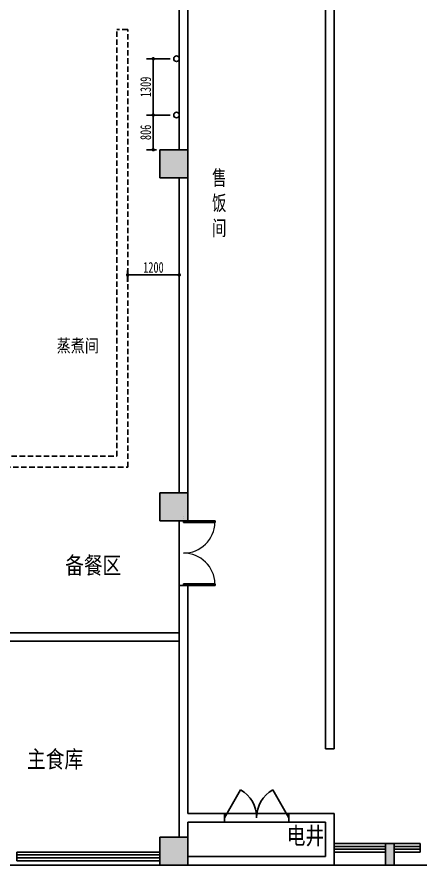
# Model space of a CAD drawing. Header units: inches. Extents: x 871252 to 1312932, y -88801 to 86720.
# Drawn here: x 1070068 to 1079443, y -62328 to -42617 of the extents above; entities that cross this region are included whole.
import ezdxf

# ---------------------------------------------------------------- set-up
doc = ezdxf.new("R2010")
doc.units = ezdxf.units.IN
doc.header["$MEASUREMENT"] = 0
doc.linetypes.add('DASH', pattern=[0.35, 0.25, -0.1])
doc.linetypes.add('HIDDEN', pattern=[0.375, 0.25, -0.125])
for name, color, linetype in [('COLUMN', 6, 'Continuous'), ('CURTWALL', 4, 'Continuous'), ('PUB_HATCH', 8, 'Continuous'), ('PUB_TEXT', 151, 'Continuous'), ('ROOM_NAME', 7, 'Continuous'), ('STAIR', 6, 'Continuous'), ('WALL', 7, 'Continuous'), ('WINDOW', 3, 'Continuous'), ('供排水', 4, 'Continuous'), ('电位', 1, 'Continuous')]:
    doc.layers.add(name, color=color, linetype=linetype)
doc.styles.get("Standard").update_dxf_attribs({"font": '', "width": 0.7, "height": 250})
doc.styles.add('宋体', font='', dxfattribs={"width": 0.8})
doc.styles.get('Standard').set_extended_font_data('NSimSun')
doc.styles.get('宋体').set_extended_font_data('NSimSun')
doc.dimstyles.new('电路', dxfattribs={"dimscale": 80, "dimtxt": 2.5, "dimasz": 1, "dimexe": 2, "dimexo": 1, "dimtad": 1, "dimdec": 0, "dimtxsty": 'Standard', "dimblk": 'DOT', "dimcen": 1, "dimclrd": 6, "dimclre": 6, "dimclrt": 6, "dimadec": 0, "dimazin": 0, "dimtfac": 1, "dimtdec": 0, "dimtmove": 0, "dimatfit": 3, "dimfxl": 0, "dimarcsym": 0})

# ---------------------------------------------------------------- blocks, each defined once
blk = doc.blocks.new('$TCHSYS$WIN2D')
for p, q in [((-0.5, 0.5), (0.5, 0.5)), ((-0.5, 0.5), (-0.5, -0.5)), ((0.5, 0.5), (0.5, -0.5)), ((0.5, 0.1667), (-0.5, 0.1667)), ((0.5, -0.1667), (-0.5, -0.1667)), ((-0.5, -0.5), (0.5, -0.5))]:
    blk.add_line(p, q)
blk = doc.blocks.new('$DorLib2D$00000231')
at = {"color": 0}
for p, q in [((-0.5, 0), (-0.25, 0.433)), ((0.5, 0), (0.25, 0.433))]:
    blk.add_line(p, q, dxfattribs=at)
for centre, start, end in [((-0.5, 0), 0, 60), ((0.5, 0), 120, 180)]:
    blk.add_arc(centre, 0.5, start, end, dxfattribs=at)
blk = doc.blocks.new('$DorLib2D$00000002')
for p, q in [((-0.5, 0), (-0.5, 0.4875)), ((-0.475, 0.4875), (-0.5, 0.4875)), ((-0.475, 0), (-0.475, 0.4875)), ((0.475, 0), (0.475, 0.4875)), ((0.475, 0.4875), (0.5, 0.4875)), ((0.5, 0), (0.5, 0.4875)), ((-0.5, 0), (-0.475, 0)), ((0.5, 0), (0.475, 0))]:
    blk.add_line(p, q)
at = {"lineweight": 13}
for centre, start, end in [((-0.4875, 0), 0, 88.53072), ((0.4875, 0), 91.46928, 180)]:
    blk.add_arc(centre, 0.4875, start, end, dxfattribs=at)
blk = doc.blocks.new('_DOT')
at = {"color": 0, "linetype": 'ByBlock'}
blk.add_line((-0.5, 0), (-1, 0), dxfattribs=at)
at = {"color": 0, "linetype": 'ByBlock', "const_width": 0.5}
blk.add_lwpolyline([(-0.25, 0, 1), (0.25, 0, 1)], format="xyb", close=True, dxfattribs=at)
blk = doc.blocks.new('*D433')
at = {"layer": 'Defpoints', "color": 0, "transparency": 16777216}
for p in [(1073238, -44896), (1073713, -44896), (1073393, -45703)]:
    blk.add_point(p, dxfattribs=at)
at = {"layer": '电位', "color": 6, "lineweight": -2, "transparency": 16777216}
for p, q in [((1073633, -44896), (1073078, -44896)), ((1073238, -45623), (1073238, -44976)), ((1073313, -45703), (1073078, -45703))]:
    blk.add_line(p, q, dxfattribs=at)
at = {"layer": '电位', "color": 6, "lineweight": -2, "transparency": 16777216, "xscale": 80, "yscale": 80, "zscale": 80}
for p, rotation in [((1073238, -44896), 90), ((1073238, -45703), 270)]:
    blk.add_blockref('_DOT', p, dxfattribs=dict(at, rotation=rotation))
at = {"layer": '电位', "color": 6, "transparency": 16777216, "insert": (1073063, -45299), "char_height": 250, "attachment_point": 5, "rotation": 90}
blk.add_mtext('806', dxfattribs=at)
blk = doc.blocks.new('*D434')
at = {"layer": 'Defpoints', "color": 0, "transparency": 16777216}
for p in [(1073238, -43588), (1073713, -43588), (1073713, -44896)]:
    blk.add_point(p, dxfattribs=at)
at = {"layer": '电位', "color": 6, "lineweight": -2, "transparency": 16777216}
for p, q in [((1073633, -43588), (1073078, -43588)), ((1073238, -44816), (1073238, -43668)), ((1073633, -44896), (1073078, -44896))]:
    blk.add_line(p, q, dxfattribs=at)
at = {"layer": '电位', "color": 6, "lineweight": -2, "transparency": 16777216, "xscale": 80, "yscale": 80, "zscale": 80}
for p, rotation in [((1073238, -43588), 90), ((1073238, -44896), 270)]:
    blk.add_blockref('_DOT', p, dxfattribs=dict(at, rotation=rotation))
at = {"layer": '电位', "color": 6, "transparency": 16777216, "insert": (1073063, -44242), "char_height": 250, "attachment_point": 5, "rotation": 90}
blk.add_mtext('1309', dxfattribs=at)
blk = doc.blocks.new('*D435')
at = {"layer": 'Defpoints', "color": 0, "transparency": 16777216}
for p in [(1072643, -48429), (1073843, -48429), (1073843, -48613)]:
    blk.add_point(p, dxfattribs=at)
at = {"layer": '电位', "color": 6, "lineweight": -2, "transparency": 16777216}
for p, q in [((1072643, -48509), (1072643, -48773)), ((1072723, -48613), (1073763, -48613)), ((1073843, -48509), (1073843, -48773))]:
    blk.add_line(p, q, dxfattribs=at)
at = {"layer": '电位', "color": 6, "lineweight": -2, "transparency": 16777216, "xscale": 80, "yscale": 80, "zscale": 80, "rotation": 180}
blk.add_blockref('_DOT', (1072643, -48613), dxfattribs=at)
at = {"layer": '电位', "color": 6, "lineweight": -2, "transparency": 16777216, "xscale": 80, "yscale": 80, "zscale": 80}
blk.add_blockref('_DOT', (1073843, -48613), dxfattribs=at)
at = {"layer": '电位', "color": 6, "transparency": 16777216, "insert": (1073243, -48438), "char_height": 250, "attachment_point": 5}
blk.add_mtext('1200', dxfattribs=at)

msp = doc.modelspace()

# ---------------------------------------------------------------- hatches: boundary and pattern name
at = {"layer": 'PUB_HATCH'}
for points in [[(1074043.2, -46352.6), (1074043.2, -45702.6), (1073393.2, -45702.6), (1073393.2, -46352.6)], [(1074043.2, -54328), (1074043.2, -53678), (1073393.2, -53678), (1073393.2, -54328)], [(1074043.2, -62328), (1074043.2, -61678), (1073393.2, -61678), (1073393.2, -62328)], [(1078843.2, -62328), (1078843.2, -61828), (1078643.2, -61828), (1078643.2, -62328)]]:
    msp.add_hatch(color=256, dxfattribs=at).paths.add_polyline_path(points)

# ---------------------------------------------------------------- linework, layer by layer
msp.add_lwpolyline([(1058093.2, -62328), (1073393.2, -62328)])
at = {"layer": 'COLUMN'}
for p, q in [((1074043.2, -45702.6), (1073393.2, -45702.6)), ((1073393.2, -45702.6), (1073393.2, -46352.6)), ((1074043.2, -46352.6), (1074043.2, -45702.6)), ((1073393.2, -46352.6), (1074043.2, -46352.6)), ((1074043.2, -53678), (1073393.2, -53678)), ((1073393.2, -53678), (1073393.2, -54328)), ((1074043.2, -54328), (1074043.2, -53678)), ((1073393.2, -54328), (1074043.2, -54328)), ((1074043.2, -61678), (1073393.2, -61678)), ((1073393.2, -61678), (1073393.2, -62328)), ((1074043.2, -62328), (1074043.2, -61678)), ((1078843.2, -61828), (1078643.2, -61828)), ((1078643.2, -61828), (1078643.2, -62328)), ((1078843.2, -62328), (1078843.2, -61828)), ((1073393.2, -62328), (1074043.2, -62328)), ((1078643.2, -62328), (1078843.2, -62328))]:
    msp.add_line(p, q, dxfattribs=at)
at = {"layer": 'CURTWALL'}
for p, q in [((1077443.2, -34328), (1077443.2, -59628)), ((1077243.2, -34528), (1077243.2, -59628))]:
    msp.add_line(p, q, dxfattribs=at)
msp.add_lwpolyline([(1077243.2, -59628), (1077443.2, -59628)], dxfattribs=at)
at = {"layer": 'STAIR'}
msp.add_lwpolyline([(1077443.2, -62328), (1096243.2, -62328)], dxfattribs=at)
at = {"layer": 'WALL'}
for p, q in [((1073843.2, -45702.6), (1073843.2, -39977)), ((1074043.2, -45702.6), (1074043.2, -39977)), ((1073843.2, -53678), (1073843.2, -46352.6)), ((1074043.2, -53678), (1074043.2, -46352.6)), ((1074043.2, -54328), (1073843.2, -54328)), ((1073943.2, -54228), (1073943.2, -54228)), ((1073943.2, -54278), (1073943.2, -54278)), ((1073943.2, -54328), (1073943.2, -54328)), ((1074043.2, -55828), (1073843.2, -55828)), ((1073843.2, -61228), (1073843.2, -55828)), ((1073843.2, -55828), (1074043.2, -55828)), ((1074043.2, -61128), (1074043.2, -55828)), ((1069243.2, -56928), (1073843.2, -56928)), ((1069243.2, -57128), (1073843.2, -57128)), ((1073843.2, -61678), (1073843.2, -61228)), ((1074893.2, -61128), (1074043.2, -61128)), ((1074893.2, -61328), (1074893.2, -61128)), ((1077443.2, -61128), (1076393.2, -61128)), ((1076393.2, -61128), (1076393.2, -61328)), ((1077443.2, -61128), (1077443.2, -61828)), ((1074043.2, -61678), (1074043.2, -61328)), ((1074043.2, -61328), (1074893.2, -61328)), ((1076393.2, -61328), (1077243.2, -61328)), ((1077243.2, -61328), (1077243.2, -61928)), ((1077443.2, -62028), (1077443.2, -61828)), ((1070068.2, -62228), (1070068.2, -62028)), ((1073393.2, -62028), (1073393.2, -62228)), ((1077243.2, -61928), (1077243.2, -62128)), ((1077443.2, -62028), (1077443.2, -62328)), ((1074043.2, -62128), (1077243.2, -62128)), ((1074043.2, -62328), (1077443.2, -62328))]:
    msp.add_line(p, q, dxfattribs=at)
at = {"layer": 'WINDOW'}
for p, q in [((1073843.2, -55828), (1073843.2, -54328)), ((1074893.2, -61128), (1076393.2, -61128)), ((1074893.2, -61328), (1076393.2, -61328))]:
    msp.add_line(p, q, dxfattribs=at)
at = {"layer": '供排水', "linetype": 'HIDDEN', "ltscale": 500}
for p, q in [((1072393.2, -52828), (1072393.2, -42905)), ((1072643.2, -42905), (1072393.2, -42905)), ((1072643.2, -53078), (1072643.2, -42905)), ((1064693.2, -52828), (1072393.2, -52828)), ((1058543.2, -53078), (1072643.2, -53078))]:
    msp.add_line(p, q, dxfattribs=at)
at = {"layer": '供排水'}
for centre in [(1073778.2, -43587.6), (1073778.2, -44896.1)]:
    msp.add_circle(centre, 65.2, dxfattribs=at)

# ---------------------------------------------------------------- block references
at = {"layer": 'WINDOW', "xscale": -1500, "yscale": -1500, "zscale": -1500, "rotation": 90}
msp.add_blockref('$DorLib2D$00000002', (1073943.2, -55078), dxfattribs=at)
at = {"layer": 'WINDOW'}
for name, p, xscale, yscale, zscale in [('$DorLib2D$00000231', (1075643.2, -61228), -1500, 1500, -1500), ('$TCHSYS$WIN2D', (1078043.2, -61928), 1200, 200, 1200), ('$TCHSYS$WIN2D', (1079143.2, -61928), 600, 200, 600), ('$TCHSYS$WIN2D', (1071730.7, -62128), -3325, -200, -3325)]:
    msp.add_blockref(name, p, dxfattribs=dict(at, xscale=xscale, yscale=yscale, zscale=zscale))

# ---------------------------------------------------------------- texts
at = {"layer": 'PUB_TEXT', "width": 0.8}
for s, p in [('备餐区', (1071190.4, -55562.2)), ('主食库', (1070303.1, -60067.1))]:
    msp.add_text(s, height=398.73, dxfattribs=at).set_placement(p)
at = {"layer": 'PUB_TEXT', "color": 6, "linetype": 'DASH', "width": 0.8}
msp.add_text('电井', height=398.73, dxfattribs=at).set_placement((1076342.4, -61846.6))
at = {"layer": 'ROOM_NAME', "style": '宋体', "width": 0.8}
msp.add_text('蒸煮间', height=300, dxfattribs=at).set_placement((1070991.7, -50406.6))
at = {"layer": 'WALL', "insert": (1074606.5, -46180.4), "char_height": 350, "width": 404.548, "attachment_point": 1}
msp.add_mtext('{\\C0;售饭间}', dxfattribs=at)

# ---------------------------------------------------------------- dimensions: what is measured, and where the dimension line sits
at = {"layer": '电位', "color": 1}
dim = msp.add_linear_dim(base=(1073238.2308, -43587.6368), p1=(1073713.0051, -44896.1429), p2=(1073713.0051, -43587.6368), angle=90, dimstyle='电路', override={"dimtmove": 1}, dxfattribs=at)
dim.commit()
dim.dimension.update_dxf_attribs({"geometry": '*D434', "text_midpoint": (1073063.2308, -44241.8898)})
dim = msp.add_linear_dim(base=(1073238.2308, -44896.1429), p1=(1073393.2061, -45702.6343), p2=(1073713.0051, -44896.1429), angle=90, dimstyle='电路', dxfattribs=at)
dim.commit()
dim.dimension.update_dxf_attribs({"geometry": '*D433', "text_midpoint": (1073063.2308, -45299.3886)})
dim = msp.add_linear_dim(base=(1073843.2, -48613.3), p1=(1072643.2, -48429.1), p2=(1073843.2, -48429.1), dimstyle='电路', dxfattribs=at)
dim.commit()
dim.dimension.update_dxf_attribs({"geometry": '*D435', "text_midpoint": (1073243.2, -48438.3)})

doc.saveas('drawing.dxf')
